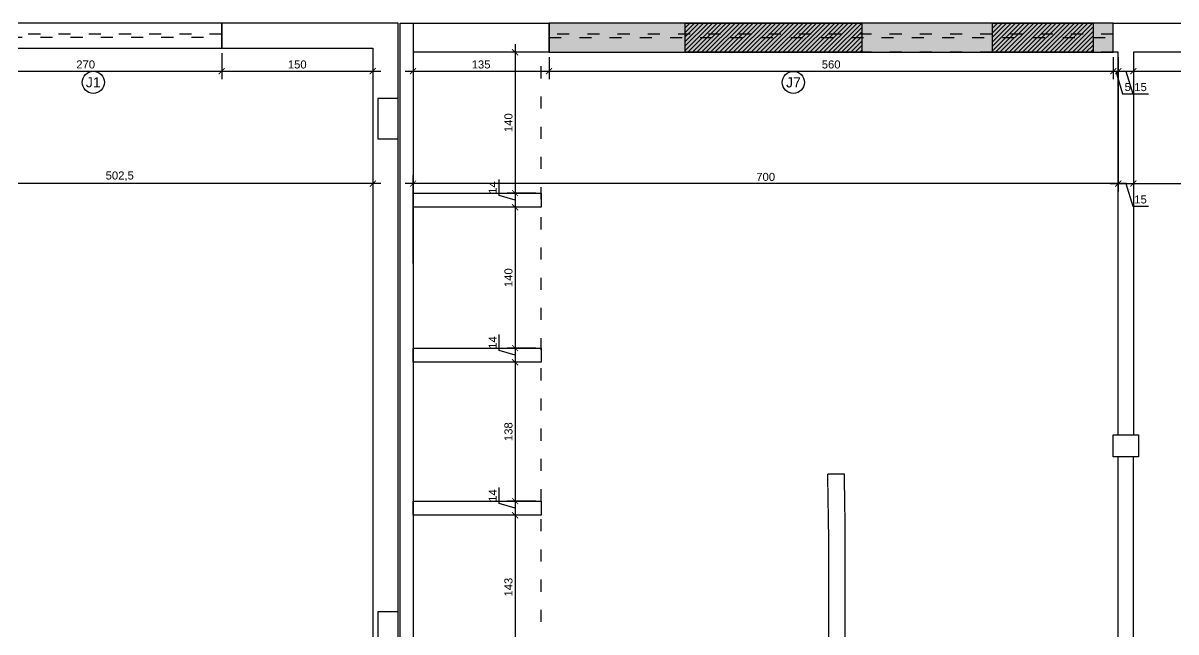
# Model space of a CAD drawing. Header units: millimetres. Extents: x 175 to 8625, y 306 to 3276.
# Drawn here: x 4775 to 5919, y 2096 to 2701 of the extents above; entities that cross this region are included whole.
import ezdxf
from ezdxf.enums import TextEntityAlignment as Align

# ---------------------------------------------------------------- set-up
doc = ezdxf.new("R2010")
doc.units = ezdxf.units.MM
doc.linetypes.add('ACAD_ISO03W100', pattern=[30, 12, -18])
doc.linetypes.add('Dashed', pattern=[0.75, 0.5, -0.25])
for name, color, linetype in [('construir', 10, 'Continuous'), ('COTA', 8, 'Continuous'), ('demolir', 40, 'ACAD_ISO03W100'), ('Esquadrias', 4, 'Continuous'), ('Estrutura', 49, 'Continuous'), ('LEGENDA', 7, 'Continuous'), ('PAREDE', 5, 'Continuous'), ('Projeções', 6, 'ACAD_ISO03W100'), ('SOLEIRA', 8, 'Continuous'), ('Texto', 7, 'Continuous'), ('VISTA 01', 8, 'Continuous')]:
    doc.layers.add(name, color=color, linetype=linetype)
doc.styles.add('ARIAL', font='Arial.ttf')
doc.dimstyles.new('COTA 50', dxfattribs={"dimscale": 0.5, "dimtxt": 16, "dimasz": 12, "dimexe": 16, "dimexo": 10, "dimgap": 5, "dimtad": 1, "dimrnd": 0.5, "dimtxsty": 'ARIAL', "dimblk": 'ARCHTICK', "dimcen": 2.5, "dimdle": 16, "dimclrd": 8, "dimclre": 8, "dimclrt": 7, "dimadec": 0, "dimazin": 0, "dimtfac": 1, "dimtmove": 1, "dimatfit": 3, "dimfxl": 1, "dimarcsym": 0})
pattern_1 = [(45, (-3820.442, -9443.8905), (-2.245064, 2.245064), [])]

# ---------------------------------------------------------------- blocks, each defined once
blk = doc.blocks.new('_ArchTick')
at = {"layer": 'Texto', "color": 0, "const_width": 0.15}
blk.add_lwpolyline([(-0.5, -0.5), (0.5, 0.5)], dxfattribs=at)
blk = doc.blocks.new('*D29')
at = {"layer": 'COTA', "color": 8, "lineweight": -2, "transparency": 16777216}
for p, q in [((5862.1, 2666.6), (5862.1, 2533.1)), ((5877.1, 2666.6), (5877.1, 2533.1)), ((5854.1, 2541.1), (5885.1, 2541.1)), ((5869.6, 2541.1), (5876.4, 2518.7)), ((5876.4, 2518.7), (5892.1, 2518.7))]:
    blk.add_line(p, q, dxfattribs=at)
at = {"layer": 'Defpoints', "color": 0, "lineweight": -3, "transparency": 16777216}
for p in [(5862.1, 2671.6), (5877.1, 2671.6), (5877.1, 2541.1)]:
    blk.add_point(p, dxfattribs=at)
at = {"layer": 'COTA', "color": 8, "lineweight": -2, "transparency": 16777216, "xscale": 6, "yscale": 6, "zscale": 6, "rotation": 180}
blk.add_blockref('_ArchTick', (5862.1, 2541.1), dxfattribs=at)
at = {"layer": 'COTA', "color": 8, "lineweight": -2, "transparency": 16777216, "xscale": 6, "yscale": 6, "zscale": 6}
blk.add_blockref('_ArchTick', (5877.1, 2541.1), dxfattribs=at)
at = {"layer": 'COTA', "color": 7, "lineweight": -2, "transparency": 16777216, "insert": (5884.2, 2525.3), "char_height": 8, "attachment_point": 5, "style": 'ARIAL'}
blk.add_mtext('15', dxfattribs=at)
blk = doc.blocks.new('*D30')
at = {"layer": 'COTA', "color": 8, "lineweight": -2, "transparency": 16777216}
for p, q in [((5877.1, 2666.6), (5877.1, 2533.1)), ((6573.1, 2666.6), (6573.1, 2533.1)), ((5869.1, 2541.1), (6581.1, 2541.1))]:
    blk.add_line(p, q, dxfattribs=at)
at = {"layer": 'Defpoints', "color": 0, "lineweight": -3, "transparency": 16777216}
for p in [(5877.1, 2671.6), (6573.1, 2671.6), (6573.1, 2541.1)]:
    blk.add_point(p, dxfattribs=at)
at = {"layer": 'COTA', "color": 8, "lineweight": -2, "transparency": 16777216, "xscale": 6, "yscale": 6, "zscale": 6, "rotation": 180}
blk.add_blockref('_ArchTick', (5877.1, 2541.1), dxfattribs=at)
at = {"layer": 'COTA', "color": 8, "lineweight": -2, "transparency": 16777216, "xscale": 6, "yscale": 6, "zscale": 6}
blk.add_blockref('_ArchTick', (6573.1, 2541.1), dxfattribs=at)
at = {"layer": 'COTA', "color": 7, "lineweight": -2, "transparency": 16777216, "insert": (6225.1, 2547.7), "char_height": 8, "attachment_point": 5, "style": 'ARIAL'}
blk.add_mtext('696', dxfattribs=at)
blk = doc.blocks.new('*D32')
at = {"layer": 'COTA', "color": 8, "lineweight": -2, "transparency": 16777216}
for p, q in [((5862.1, 2554.4), (5862.1, 2533.1)), ((5870.1, 2541.1), (5154.1, 2541.1)), ((5162.1, 2461.6), (5162.1, 2549.1))]:
    blk.add_line(p, q, dxfattribs=at)
at = {"layer": 'Defpoints', "color": 0, "lineweight": -3, "transparency": 16777216}
for p in [(5862.1, 2559.4), (5162.1, 2541.1), (5162.1, 2456.6)]:
    blk.add_point(p, dxfattribs=at)
at = {"layer": 'COTA', "color": 8, "lineweight": -2, "transparency": 16777216, "xscale": 6, "yscale": 6, "zscale": 6, "rotation": 180}
blk.add_blockref('_ArchTick', (5162.1, 2541.1), dxfattribs=at)
at = {"layer": 'COTA', "color": 8, "lineweight": -2, "transparency": 16777216, "xscale": 6, "yscale": 6, "zscale": 6}
blk.add_blockref('_ArchTick', (5862.1, 2541.1), dxfattribs=at)
at = {"layer": 'COTA', "color": 7, "lineweight": -2, "transparency": 16777216, "insert": (5512.1, 2547.7), "char_height": 8, "attachment_point": 5, "style": 'ARIAL'}
blk.add_mtext('700', dxfattribs=at)
blk = doc.blocks.new('*D33')
at = {"layer": 'COTA', "color": 8, "lineweight": -2, "transparency": 16777216}
for p, q in [((5122.1, 2670.6), (5122.1, 2533.1)), ((4619.6, 2580.6), (4619.6, 2533.1)), ((5130.1, 2541.1), (4611.6, 2541.1))]:
    blk.add_line(p, q, dxfattribs=at)
at = {"layer": 'Defpoints', "color": 0, "lineweight": -3, "transparency": 16777216}
for p in [(5122.1, 2675.6), (4619.6, 2585.6), (4619.6, 2541.1)]:
    blk.add_point(p, dxfattribs=at)
at = {"layer": 'COTA', "color": 8, "lineweight": -2, "transparency": 16777216, "xscale": 6, "yscale": 6, "zscale": 6, "rotation": 180}
blk.add_blockref('_ArchTick', (4619.6, 2541.1), dxfattribs=at)
at = {"layer": 'COTA', "color": 8, "lineweight": -2, "transparency": 16777216, "xscale": 6, "yscale": 6, "zscale": 6}
blk.add_blockref('_ArchTick', (5122.1, 2541.1), dxfattribs=at)
at = {"layer": 'COTA', "color": 7, "lineweight": -2, "transparency": 16777216, "insert": (4870.9, 2548.4), "char_height": 8, "attachment_point": 5, "style": 'ARIAL'}
blk.add_mtext('502,5', dxfattribs=at)
blk = doc.blocks.new('IND.ESQ.')
at = {"layer": 'Texto'}
blk.add_circle((0, 0), 5.5, dxfattribs=at)
at = {"layer": 'Texto', "style": 'ARIAL'}
blk.add_attdef('PP', text='', height=5, dxfattribs=at).set_placement((0, 0), align=Align.MIDDLE_CENTER)
blk = doc.blocks.new('*D110')
at = {"layer": 'COTA', "color": 8, "lineweight": -2, "transparency": 16777216}
for p, q in [((4702.1, 2670.6), (4702.1, 2644.8)), ((4972.1, 2670.6), (4972.1, 2644.8)), ((4694.1, 2652.8), (4980.1, 2652.8))]:
    blk.add_line(p, q, dxfattribs=at)
at = {"layer": 'Defpoints', "color": 0, "lineweight": -3, "transparency": 16777216}
for p in [(4702.1, 2675.6), (4972.1, 2675.6), (4972.1, 2652.8)]:
    blk.add_point(p, dxfattribs=at)
at = {"layer": 'COTA', "color": 8, "lineweight": -2, "transparency": 16777216, "xscale": 6, "yscale": 6, "zscale": 6, "rotation": 180}
blk.add_blockref('_ArchTick', (4702.1, 2652.8), dxfattribs=at)
at = {"layer": 'COTA', "color": 8, "lineweight": -2, "transparency": 16777216, "xscale": 6, "yscale": 6, "zscale": 6}
blk.add_blockref('_ArchTick', (4972.1, 2652.8), dxfattribs=at)
at = {"layer": 'COTA', "color": 7, "lineweight": -2, "transparency": 16777216, "insert": (4837.1, 2659.4), "char_height": 8, "attachment_point": 5, "style": 'ARIAL'}
blk.add_mtext('270', dxfattribs=at)
blk = doc.blocks.new('*D111')
at = {"layer": 'COTA', "color": 8, "lineweight": -2, "transparency": 16777216}
for p, q in [((4972.1, 2670.6), (4972.1, 2644.8)), ((5122.1, 2670.6), (5122.1, 2644.8)), ((4964.1, 2652.8), (5130.1, 2652.8))]:
    blk.add_line(p, q, dxfattribs=at)
at = {"layer": 'Defpoints', "color": 0, "lineweight": -3, "transparency": 16777216}
for p in [(4972.1, 2675.6), (5122.1, 2675.6), (5122.1, 2652.8)]:
    blk.add_point(p, dxfattribs=at)
at = {"layer": 'COTA', "color": 8, "lineweight": -2, "transparency": 16777216, "xscale": 6, "yscale": 6, "zscale": 6, "rotation": 180}
blk.add_blockref('_ArchTick', (4972.1, 2652.8), dxfattribs=at)
at = {"layer": 'COTA', "color": 8, "lineweight": -2, "transparency": 16777216, "xscale": 6, "yscale": 6, "zscale": 6}
blk.add_blockref('_ArchTick', (5122.1, 2652.8), dxfattribs=at)
at = {"layer": 'COTA', "color": 7, "lineweight": -2, "transparency": 16777216, "insert": (5047.1, 2659.4), "char_height": 8, "attachment_point": 5, "style": 'ARIAL'}
blk.add_mtext('150', dxfattribs=at)
blk = doc.blocks.new('*D112')
at = {"layer": 'COTA', "color": 8, "lineweight": -2, "transparency": 16777216}
for p, q in [((5162.1, 2666.6), (5162.1, 2644.8)), ((5297.1, 2666.6), (5297.1, 2644.8)), ((5154.1, 2652.8), (5305.1, 2652.8))]:
    blk.add_line(p, q, dxfattribs=at)
at = {"layer": 'Defpoints', "color": 0, "lineweight": -3, "transparency": 16777216}
for p in [(5162.1, 2671.6), (5297.1, 2671.6), (5297.1, 2652.8)]:
    blk.add_point(p, dxfattribs=at)
at = {"layer": 'COTA', "color": 8, "lineweight": -2, "transparency": 16777216, "xscale": 6, "yscale": 6, "zscale": 6, "rotation": 180}
blk.add_blockref('_ArchTick', (5162.1, 2652.8), dxfattribs=at)
at = {"layer": 'COTA', "color": 8, "lineweight": -2, "transparency": 16777216, "xscale": 6, "yscale": 6, "zscale": 6}
blk.add_blockref('_ArchTick', (5297.1, 2652.8), dxfattribs=at)
at = {"layer": 'COTA', "color": 7, "lineweight": -2, "transparency": 16777216, "insert": (5229.6, 2659.4), "char_height": 8, "attachment_point": 5, "style": 'ARIAL'}
blk.add_mtext('135', dxfattribs=at)
blk = doc.blocks.new('*D113')
at = {"layer": 'COTA', "color": 8, "lineweight": -2, "transparency": 16777216}
for p, q in [((5297.1, 2666.6), (5297.1, 2644.8)), ((5857.1, 2666.6), (5857.1, 2644.8)), ((5289.1, 2652.8), (5865.1, 2652.8))]:
    blk.add_line(p, q, dxfattribs=at)
at = {"layer": 'Defpoints', "color": 0, "lineweight": -3, "transparency": 16777216}
for p in [(5297.1, 2671.6), (5857.1, 2671.6), (5857.1, 2652.8)]:
    blk.add_point(p, dxfattribs=at)
at = {"layer": 'COTA', "color": 8, "lineweight": -2, "transparency": 16777216, "xscale": 6, "yscale": 6, "zscale": 6, "rotation": 180}
blk.add_blockref('_ArchTick', (5297.1, 2652.8), dxfattribs=at)
at = {"layer": 'COTA', "color": 8, "lineweight": -2, "transparency": 16777216, "xscale": 6, "yscale": 6, "zscale": 6}
blk.add_blockref('_ArchTick', (5857.1, 2652.8), dxfattribs=at)
at = {"layer": 'COTA', "color": 7, "lineweight": -2, "transparency": 16777216, "insert": (5577.1, 2659.4), "char_height": 8, "attachment_point": 5, "style": 'ARIAL'}
blk.add_mtext('560', dxfattribs=at)
blk = doc.blocks.new('*D114')
at = {"layer": 'COTA', "color": 8, "lineweight": -2, "transparency": 16777216}
for p, q in [((5857.1, 2666.6), (5857.1, 2644.8)), ((5862.1, 2666.6), (5862.1, 2644.8)), ((5849.1, 2652.8), (5870.1, 2652.8)), ((5859.6, 2652.8), (5866.3, 2630.4)), ((5866.3, 2630.4), (5876.7, 2630.4))]:
    blk.add_line(p, q, dxfattribs=at)
at = {"layer": 'Defpoints', "color": 0, "lineweight": -3, "transparency": 16777216}
for p in [(5857.1, 2671.6), (5862.1, 2671.6), (5862.1, 2652.8)]:
    blk.add_point(p, dxfattribs=at)
at = {"layer": 'COTA', "color": 8, "lineweight": -2, "transparency": 16777216, "xscale": 6, "yscale": 6, "zscale": 6, "rotation": 180}
blk.add_blockref('_ArchTick', (5857.1, 2652.8), dxfattribs=at)
at = {"layer": 'COTA', "color": 8, "lineweight": -2, "transparency": 16777216, "xscale": 6, "yscale": 6, "zscale": 6}
blk.add_blockref('_ArchTick', (5862.1, 2652.8), dxfattribs=at)
at = {"layer": 'COTA', "color": 7, "lineweight": -2, "transparency": 16777216, "insert": (5871.5, 2637), "char_height": 8, "attachment_point": 5, "style": 'ARIAL'}
blk.add_mtext('5', dxfattribs=at)
blk = doc.blocks.new('*D115')
at = {"layer": 'COTA', "color": 8, "lineweight": -2, "transparency": 16777216}
for p, q in [((5862.1, 2666.6), (5862.1, 2644.8)), ((5877.1, 2666.6), (5877.1, 2644.8)), ((5854.1, 2652.8), (5885.1, 2652.8)), ((5869.6, 2652.8), (5876.4, 2630.4)), ((5876.4, 2630.4), (5892.1, 2630.4))]:
    blk.add_line(p, q, dxfattribs=at)
at = {"layer": 'Defpoints', "color": 0, "lineweight": -3, "transparency": 16777216}
for p in [(5862.1, 2671.6), (5877.1, 2671.6), (5877.1, 2652.8)]:
    blk.add_point(p, dxfattribs=at)
at = {"layer": 'COTA', "color": 8, "lineweight": -2, "transparency": 16777216, "xscale": 6, "yscale": 6, "zscale": 6, "rotation": 180}
blk.add_blockref('_ArchTick', (5862.1, 2652.8), dxfattribs=at)
at = {"layer": 'COTA', "color": 8, "lineweight": -2, "transparency": 16777216, "xscale": 6, "yscale": 6, "zscale": 6}
blk.add_blockref('_ArchTick', (5877.1, 2652.8), dxfattribs=at)
at = {"layer": 'COTA', "color": 7, "lineweight": -2, "transparency": 16777216, "insert": (5884.2, 2636.9), "char_height": 8, "attachment_point": 5, "style": 'ARIAL'}
blk.add_mtext('15', dxfattribs=at)
blk = doc.blocks.new('*D116')
at = {"layer": 'COTA', "color": 8, "lineweight": -2, "transparency": 16777216}
for p, q in [((5877.1, 2666.6), (5877.1, 2644.8)), ((6573.1, 2666.6), (6573.1, 2644.8)), ((5869.1, 2652.8), (6581.1, 2652.8))]:
    blk.add_line(p, q, dxfattribs=at)
at = {"layer": 'Defpoints', "color": 0, "lineweight": -3, "transparency": 16777216}
for p in [(5877.1, 2671.6), (6573.1, 2671.6), (6573.1, 2652.8)]:
    blk.add_point(p, dxfattribs=at)
at = {"layer": 'COTA', "color": 8, "lineweight": -2, "transparency": 16777216, "xscale": 6, "yscale": 6, "zscale": 6, "rotation": 180}
blk.add_blockref('_ArchTick', (5877.1, 2652.8), dxfattribs=at)
at = {"layer": 'COTA', "color": 8, "lineweight": -2, "transparency": 16777216, "xscale": 6, "yscale": 6, "zscale": 6}
blk.add_blockref('_ArchTick', (6573.1, 2652.8), dxfattribs=at)
at = {"layer": 'COTA', "color": 7, "lineweight": -2, "transparency": 16777216, "insert": (6225.1, 2659.4), "char_height": 8, "attachment_point": 5, "style": 'ARIAL'}
blk.add_mtext('696', dxfattribs=at)
blk = doc.blocks.new('*D118')
at = {"layer": 'COTA', "color": 8, "lineweight": -2, "transparency": 16777216}
for p, q in [((5263.4, 2679.6), (5263.4, 2523.6)), ((5284.1, 2671.6), (5255.4, 2671.6)), ((5284.1, 2531.6), (5255.4, 2531.6))]:
    blk.add_line(p, q, dxfattribs=at)
at = {"layer": 'Defpoints', "color": 0, "lineweight": -3, "transparency": 16777216}
for p in [(5289.1, 2671.6), (5263.4, 2531.6), (5289.1, 2531.6)]:
    blk.add_point(p, dxfattribs=at)
at = {"layer": 'COTA', "color": 8, "lineweight": -2, "transparency": 16777216, "xscale": 6, "yscale": 6, "zscale": 6}
for p, rotation in [((5263.4, 2671.6), 90), ((5263.4, 2531.6), 270)]:
    blk.add_blockref('_ArchTick', p, dxfattribs=dict(at, rotation=rotation))
at = {"layer": 'COTA', "color": 7, "lineweight": -2, "transparency": 16777216, "insert": (5256.8, 2601.6), "char_height": 8, "attachment_point": 5, "rotation": 90, "style": 'ARIAL'}
blk.add_mtext('140', dxfattribs=at)
blk = doc.blocks.new('*D119')
at = {"layer": 'COTA', "color": 8, "lineweight": -2, "transparency": 16777216}
for p, q in [((5247.6, 2529.3), (5247.6, 2545)), ((5263.4, 2524.6), (5247.6, 2529.3)), ((5284.1, 2531.6), (5255.4, 2531.6)), ((5263.4, 2539.6), (5263.4, 2509.6)), ((5284.1, 2517.6), (5255.4, 2517.6))]:
    blk.add_line(p, q, dxfattribs=at)
at = {"layer": 'Defpoints', "color": 0, "lineweight": -3, "transparency": 16777216}
for p in [(5289.1, 2531.6), (5263.4, 2517.6), (5289.1, 2517.6)]:
    blk.add_point(p, dxfattribs=at)
at = {"layer": 'COTA', "color": 8, "lineweight": -2, "transparency": 16777216, "xscale": 6, "yscale": 6, "zscale": 6}
for p, rotation in [((5263.4, 2531.6), 90), ((5263.4, 2517.6), 270)]:
    blk.add_blockref('_ArchTick', p, dxfattribs=dict(at, rotation=rotation))
at = {"layer": 'COTA', "color": 7, "lineweight": -2, "transparency": 16777216, "insert": (5241.1, 2537.2), "char_height": 8, "attachment_point": 5, "rotation": 90, "style": 'ARIAL'}
blk.add_mtext('14', dxfattribs=at)
blk = doc.blocks.new('*D120')
at = {"layer": 'COTA', "color": 8, "lineweight": -2, "transparency": 16777216}
for p, q in [((5263.4, 2525.6), (5263.4, 2369.6)), ((5284.1, 2517.6), (5255.4, 2517.6)), ((5284.1, 2377.6), (5255.4, 2377.6))]:
    blk.add_line(p, q, dxfattribs=at)
at = {"layer": 'Defpoints', "color": 0, "lineweight": -3, "transparency": 16777216}
for p in [(5289.1, 2517.6), (5263.4, 2377.6), (5289.1, 2377.6)]:
    blk.add_point(p, dxfattribs=at)
at = {"layer": 'COTA', "color": 8, "lineweight": -2, "transparency": 16777216, "xscale": 6, "yscale": 6, "zscale": 6}
for p, rotation in [((5263.4, 2517.6), 90), ((5263.4, 2377.6), 270)]:
    blk.add_blockref('_ArchTick', p, dxfattribs=dict(at, rotation=rotation))
at = {"layer": 'COTA', "color": 7, "lineweight": -2, "transparency": 16777216, "insert": (5256.8, 2447.6), "char_height": 8, "attachment_point": 5, "rotation": 90, "style": 'ARIAL'}
blk.add_mtext('140', dxfattribs=at)
blk = doc.blocks.new('*D121')
at = {"layer": 'COTA', "color": 8, "lineweight": -2, "transparency": 16777216}
for p, q in [((5247.6, 2375.3), (5247.6, 2391)), ((5263.4, 2385.6), (5263.4, 2355.6)), ((5263.4, 2370.6), (5247.6, 2375.3)), ((5284.1, 2377.6), (5255.4, 2377.6)), ((5284.1, 2363.6), (5255.4, 2363.6))]:
    blk.add_line(p, q, dxfattribs=at)
at = {"layer": 'Defpoints', "color": 0, "lineweight": -3, "transparency": 16777216}
for p in [(5289.1, 2377.6), (5263.4, 2363.6), (5289.1, 2363.6)]:
    blk.add_point(p, dxfattribs=at)
at = {"layer": 'COTA', "color": 8, "lineweight": -2, "transparency": 16777216, "xscale": 6, "yscale": 6, "zscale": 6}
for p, rotation in [((5263.4, 2377.6), 90), ((5263.4, 2363.6), 270)]:
    blk.add_blockref('_ArchTick', p, dxfattribs=dict(at, rotation=rotation))
at = {"layer": 'COTA', "color": 7, "lineweight": -2, "transparency": 16777216, "insert": (5241.1, 2383.2), "char_height": 8, "attachment_point": 5, "rotation": 90, "style": 'ARIAL'}
blk.add_mtext('14', dxfattribs=at)
blk = doc.blocks.new('*D122')
at = {"layer": 'COTA', "color": 8, "lineweight": -2, "transparency": 16777216}
for p, q in [((5263.4, 2371.6), (5263.4, 2217.6)), ((5284.1, 2363.6), (5255.4, 2363.6)), ((5284.1, 2225.6), (5255.4, 2225.6))]:
    blk.add_line(p, q, dxfattribs=at)
at = {"layer": 'Defpoints', "color": 0, "lineweight": -3, "transparency": 16777216}
for p in [(5289.1, 2363.6), (5263.4, 2225.6), (5289.1, 2225.6)]:
    blk.add_point(p, dxfattribs=at)
at = {"layer": 'COTA', "color": 8, "lineweight": -2, "transparency": 16777216, "xscale": 6, "yscale": 6, "zscale": 6}
for p, rotation in [((5263.4, 2363.6), 90), ((5263.4, 2225.6), 270)]:
    blk.add_blockref('_ArchTick', p, dxfattribs=dict(at, rotation=rotation))
at = {"layer": 'COTA', "color": 7, "lineweight": -2, "transparency": 16777216, "insert": (5256.8, 2294.6), "char_height": 8, "attachment_point": 5, "rotation": 90, "style": 'ARIAL'}
blk.add_mtext('138', dxfattribs=at)
blk = doc.blocks.new('*D123')
at = {"layer": 'COTA', "color": 8, "lineweight": -2, "transparency": 16777216}
for p, q in [((5247.6, 2223.3), (5247.6, 2239)), ((5263.4, 2233.6), (5263.4, 2203.6)), ((5263.4, 2218.6), (5247.6, 2223.3)), ((5284.1, 2225.6), (5255.4, 2225.6)), ((5284.1, 2211.6), (5255.4, 2211.6))]:
    blk.add_line(p, q, dxfattribs=at)
at = {"layer": 'Defpoints', "color": 0, "lineweight": -3, "transparency": 16777216}
for p in [(5289.1, 2225.6), (5263.4, 2211.6), (5289.1, 2211.6)]:
    blk.add_point(p, dxfattribs=at)
at = {"layer": 'COTA', "color": 8, "lineweight": -2, "transparency": 16777216, "xscale": 6, "yscale": 6, "zscale": 6}
for p, rotation in [((5263.4, 2225.6), 90), ((5263.4, 2211.6), 270)]:
    blk.add_blockref('_ArchTick', p, dxfattribs=dict(at, rotation=rotation))
at = {"layer": 'COTA', "color": 7, "lineweight": -2, "transparency": 16777216, "insert": (5241.1, 2231.2), "char_height": 8, "attachment_point": 5, "rotation": 90, "style": 'ARIAL'}
blk.add_mtext('14', dxfattribs=at)
blk = doc.blocks.new('*D124')
at = {"layer": 'COTA', "color": 8, "lineweight": -2, "transparency": 16777216}
for p, q in [((5284.1, 2211.6), (5255.4, 2211.6)), ((5263.4, 2219.6), (5263.4, 2060.6)), ((5284.1, 2068.6), (5255.4, 2068.6))]:
    blk.add_line(p, q, dxfattribs=at)
at = {"layer": 'Defpoints', "color": 0, "lineweight": -3, "transparency": 16777216}
for p in [(5289.1, 2211.6), (5263.4, 2068.6), (5289.1, 2068.6)]:
    blk.add_point(p, dxfattribs=at)
at = {"layer": 'COTA', "color": 8, "lineweight": -2, "transparency": 16777216, "xscale": 6, "yscale": 6, "zscale": 6}
for p, rotation in [((5263.4, 2211.6), 90), ((5263.4, 2068.6), 270)]:
    blk.add_blockref('_ArchTick', p, dxfattribs=dict(at, rotation=rotation))
at = {"layer": 'COTA', "color": 7, "lineweight": -2, "transparency": 16777216, "insert": (5256.8, 2140.1), "char_height": 8, "attachment_point": 5, "rotation": 90, "style": 'ARIAL'}
blk.add_mtext('143', dxfattribs=at)

msp = doc.modelspace()

# ---------------------------------------------------------------- hatches: boundary and pattern name
at = {"layer": 'construir'}
h = msp.add_hatch(dxfattribs=at)
h.set_pattern_fill('ANSI31', color=256, style=0)
h.set_pattern_definition(pattern_1)
h.paths.add_polyline_path([(5432.133, 2700.603), (5607.633, 2700.603), (5607.633, 2671.603), (5432.133, 2671.603)])
h = msp.add_hatch(dxfattribs=at)
h.set_pattern_fill('ANSI31', color=256, style=0)
h.set_pattern_definition(pattern_1)
h.paths.add_polyline_path([(5737.133, 2700.603), (5837.133, 2700.603), (5837.133, 2671.603), (5737.133, 2671.603)])
at = {"layer": 'demolir', "linetype": 'ACAD_ISO03W100'}
h = msp.add_hatch(dxfattribs=at)
h.set_pattern_fill('DOTS', color=256, scale=2, style=0)
h.set_pattern_definition([(0, (-3820.442, -9443.8905), (1.5875, 3.175), [0, -3.175])])
h.paths.add_polyline_path([(5297.133, 2671.603), (5857.133, 2671.603), (5857.133, 2700.603), (5297.133, 2700.603)])

# ---------------------------------------------------------------- linework, layer by layer
at = {"layer": 'demolir'}
for points in [[(5857.133, 2700.603), (5602.002, 2700.603)], [(5857.133, 2671.603), (5602.002, 2671.603)]]:
    msp.add_lwpolyline(points, dxfattribs=at)
at = {"layer": 'Esquadrias'}
for points in [[(4702.133, 2675.603), (4972.133, 2675.603), (4972.133, 2700.603), (4702.133, 2700.603)], [(5297.133, 2671.603), (5857.133, 2671.603), (5857.133, 2700.603), (5297.133, 2700.603)]]:
    msp.add_lwpolyline(points, close=True, dxfattribs=at)
at = {"layer": 'Esquadrias', "linetype": 'ACAD_ISO03W100'}
for points in [[(4702.133, 2686.603), (4972.133, 2686.603), (4972.133, 2689.603), (4702.133, 2689.603)], [(5297.133, 2686.103), (5857.133, 2686.103), (5857.133, 2689.603), (5297.133, 2689.603)]]:
    msp.add_lwpolyline(points, close=True, dxfattribs=at)
at = {"layer": 'Esquadrias', "color": 4}
msp.add_lwpolyline([(5432.133, 2700.603), (5607.633, 2700.603), (5607.633, 2671.603), (5432.133, 2671.603), (5432.133, 2700.603)], dxfattribs=at)
at = {"layer": 'Estrutura', "linetype": 'Continuous'}
for points in [[(5127.133, 2585.603), (5147.133, 2585.603), (5147.133, 2625.603), (5127.133, 2625.603), (5127.133, 2585.603)], [(5127.133, 2075.603), (5147.133, 2075.603), (5147.133, 2115.603), (5127.133, 2115.603), (5127.133, 2075.603)]]:
    msp.add_lwpolyline(points, dxfattribs=at)
msp.add_lwpolyline([(5857.133, 2291.603), (5882.133, 2291.603), (5882.133, 2269.603), (5857.133, 2269.603)], close=True, dxfattribs=at)
at = {"layer": 'PAREDE'}
for p, q in [((5297.133, 2671.603), (5297.133, 2700.603)), ((5857.133, 2671.603), (5857.133, 2700.603)), ((5857.133, 2671.603), (5857.133, 2700.603)), ((5862.133, 2700.603), (5862.133, 2700.603))]:
    msp.add_line(p, q, dxfattribs=at)
at = {"layer": 'PAREDE', "linetype": 'Continuous'}
for points in [[(5147.133, 2700.603), (4972.133, 2700.603), (4972.133, 2675.603), (5122.133, 2675.603), (5122.133, 1475.603), (4782.133, 1475.603), (4782.133, 1450.603), (5147.133, 1450.603)], [(5174.633, 1450.603), (5149.133, 1450.603), (5149.133, 2700.603), (5162.133, 2700.603), (5162.133, 2671.603), (5162.133, 2671.603), (5162.133, 1475.603), (5174.633, 1475.603)], [(5162.133, 2531.603), (5289.133, 2531.603), (5289.133, 2517.603), (5162.133, 2517.603)], [(5162.133, 2377.603), (5289.133, 2377.603), (5289.133, 2363.603), (5162.133, 2363.603)], [(5162.133, 2225.603), (5289.133, 2225.603), (5289.133, 2211.603), (5162.133, 2211.603)]]:
    msp.add_lwpolyline(points, close=True, dxfattribs=at)
at = {"layer": 'PAREDE'}
for points in [[(5162.133, 2700.603), (5297.133, 2700.603), (5297.133, 2671.603), (5162.133, 2671.603)], [(5857.133, 2700.603), (5862.133, 2700.603)], [(5862.133, 2671.603), (5857.133, 2671.603), (5857.133, 2700.603)]]:
    msp.add_lwpolyline(points, dxfattribs=at)
at = {"layer": 'PAREDE', "linetype": 'Continuous'}
for points in [[(5862.133, 2700.603), (6588.133, 2700.603), (6588.133, 2671.603), (6573.133, 2671.603), (6573.133, 2671.603), (5877.133, 2671.603), (5877.133, 2291.603)], [(5862.133, 2291.603), (5862.133, 2671.603)], [(5862.133, 1876.603), (5862.133, 2269.603)], [(5877.133, 1876.603), (5877.133, 2269.603)]]:
    msp.add_lwpolyline(points, dxfattribs=at)
at = {"layer": 'Projeções', "color": 6, "linetype": 'ACAD_ISO03W100'}
msp.add_line((5289.133, 1475.603), (5289.133, 2671.603), dxfattribs=at)
at = {"layer": 'SOLEIRA'}
msp.add_lwpolyline([(5737.133, 2700.603), (5837.133, 2700.603), (5837.133, 2671.603), (5737.133, 2671.603)], close=True, dxfattribs=at)
at = {"layer": 'VISTA 01'}
for p, q in [((5573.883, 2244.108), (5573.883, 2252.308)), ((5590.383, 2252.308), (5573.883, 2252.308)), ((5590.383, 2244.108), (5590.383, 2252.308))]:
    msp.add_line(p, q, dxfattribs=at)
at = {"layer": 'VISTA 01', "linetype": 'Dashed'}
for p, q in [((5574.633, 2196.878), (5573.883, 2243.978)), ((5590.983, 2205.203), (5590.383, 2244.168)), ((5591.133, 2055.203), (5590.983, 2205.203)), ((5574.633, 2055.203), (5574.633, 2196.878))]:
    msp.add_line(p, q, dxfattribs=at)

# ---------------------------------------------------------------- block references
at = {"layer": 'LEGENDA', "xscale": 2, "yscale": 2, "zscale": 2}
for p, values in [((4844.631, 2641.682), {'PP': 'J1'}), ((5539.626, 2641.596), {'PP': 'J7'})]:
    msp.add_blockref('IND.ESQ.', p, dxfattribs=at).add_auto_attribs(values)

# ---------------------------------------------------------------- dimensions: what is measured, and where the dimension line sits
at = {"layer": 'COTA'}
for base, p1, p2, picture, middle in [((5263.352, 2531.603), (5289.133, 2671.603), (5289.133, 2531.603), '*D118', (5256.767, 2601.603)), ((5263.352, 2517.603), (5289.133, 2531.603), (5289.133, 2517.603), '*D119', (5241.069, 2531.833)), ((5263.352, 2377.603), (5289.133, 2517.603), (5289.133, 2377.603), '*D120', (5256.767, 2447.603)), ((5263.352, 2363.603), (5289.133, 2377.603), (5289.133, 2363.603), '*D121', (5241.069, 2377.833)), ((5263.352, 2225.603), (5289.133, 2363.603), (5289.133, 2225.603), '*D122', (5256.764, 2294.603)), ((5263.352, 2211.603), (5289.133, 2225.603), (5289.133, 2211.603), '*D123', (5241.069, 2225.833)), ((5263.352, 2068.603), (5289.133, 2211.603), (5289.133, 2068.603), '*D124', (5256.764, 2140.103))]:
    dim = msp.add_linear_dim(base=base, p1=p1, p2=p2, angle=90, dimstyle='COTA 50', dxfattribs=at)
    dim.commit()
    dim.dimension.update_dxf_attribs({"geometry": picture, "text_midpoint": middle})
for base, p1, p2, picture, middle in [((4619.633, 2541.103), (5122.133, 2675.603), (4619.633, 2585.603), '*D33', (4870.883, 2548.411)), ((4972.133, 2652.783), (4702.133, 2675.603), (4972.133, 2675.603), '*D110', (4837.133, 2659.367)), ((5122.133, 2652.783), (4972.133, 2675.603), (5122.133, 2675.603), '*D111', (5047.133, 2659.367)), ((5297.133, 2652.783), (5162.133, 2671.603), (5297.133, 2671.603), '*D112', (5229.633, 2659.37)), ((5857.133, 2652.783), (5297.133, 2671.603), (5857.133, 2671.603), '*D113', (5577.133, 2659.367)), ((5862.133, 2652.783), (5857.133, 2671.603), (5862.133, 2671.603), '*D114', (5868.849, 2636.965)), ((5877.133, 2541.103), (5862.133, 2671.603), (5877.133, 2671.603), '*D29', (5878.859, 2525.268)), ((5877.133, 2652.783), (5862.133, 2671.603), (5877.133, 2671.603), '*D115', (5878.859, 2636.948)), ((6573.133, 2541.103), (5877.133, 2671.603), (6573.133, 2671.603), '*D30', (6225.133, 2547.688)), ((6573.133, 2652.783), (5877.133, 2671.603), (6573.133, 2671.603), '*D116', (6225.133, 2659.367)), ((5162.133, 2541.103), (5862.133, 2559.431), (5162.133, 2456.558), '*D32', (5512.133, 2547.688))]:
    dim = msp.add_linear_dim(base=base, p1=p1, p2=p2, dimstyle='COTA 50', dxfattribs=at)
    dim.commit()
    dim.dimension.update_dxf_attribs({"geometry": picture, "text_midpoint": middle})

doc.saveas('drawing.dxf')
